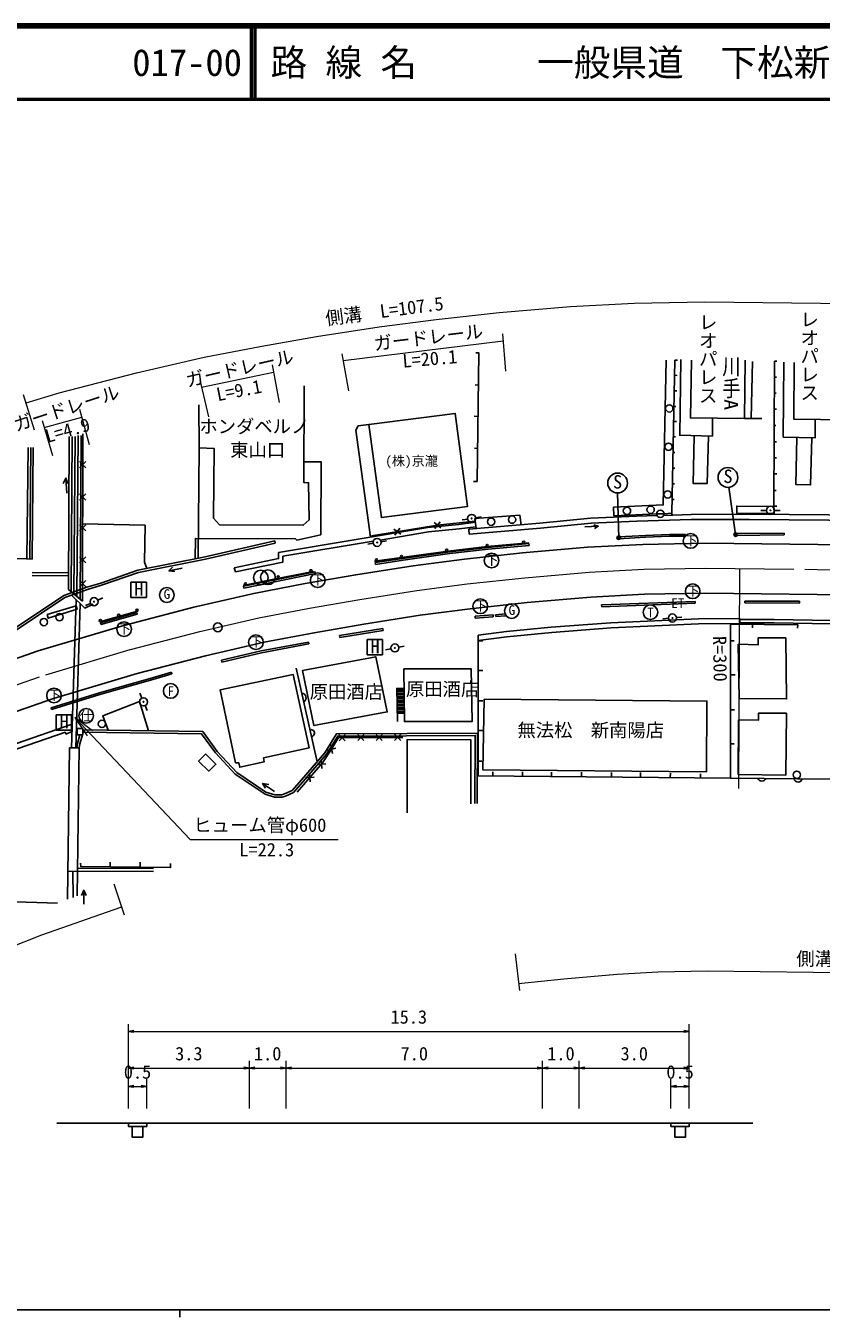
# Model space of a CAD drawing. Units: millimetres at full size, sheet at 1:1000, with parts at other scales. Extents: x 40000 to 54727036, y -209802000 to 380000.
# Drawn here: x 147001 to 255485, y 204000 to 380000 of the extents above; entities that cross this region are included whole.
import ezdxf
from ezdxf.enums import TextEntityAlignment as Align

# ---------------------------------------------------------------- set-up
doc = ezdxf.new("R2010")
doc.units = ezdxf.units.MM
doc.header["$LTSCALE"] = 1000
doc.linetypes.add('CHAIN', pattern=[18.5, 12, -1.5, 3.5, -1.5])
for name, color, linetype, lineweight in [('M-BGD', 7, 'Continuous', 25), ('M-BGD-EXST', 7, 'Continuous', 25), ('M-BMK', 2, 'CHAIN', 13), ('M-BMK-SRVR', 3, 'Continuous', 25), ('M-STR-HTXT', 7, 'Continuous', 13), ('M-STR-STRC', 7, 'Continuous', 25), ('M-TTL', 2, 'Continuous', 140), ('M-TTL-BAND', 7, 'Continuous', 25), ('M-TTL-LINE', 7, 'Continuous', 50)]:
    doc.layers.add(name, color=color, linetype=linetype, lineweight=lineweight)
doc.layers.add('M-BMK-HTXT', color=7, linetype='Continuous')
doc.layers.add('M-TTL-TXT', color=7, linetype='Continuous')
doc.styles.add('@ＭＳ ゴシック', font='')
doc.styles.add('ＭＳ ゴシック', font='')
doc.styles.get('@ＭＳ ゴシック').set_extended_font_data('@MS Gothic')
doc.styles.get('ＭＳ ゴシック').set_extended_font_data('MS Gothic')

# ---------------------------------------------------------------- blocks, each defined once
blk = doc.blocks.new('open_arrow')
at = {"color": 0, "linetype": 'Continuous', "lineweight": -2}
blk.add_lwpolyline([(7.5, 1.25), (0, 0), (7.5, -1.25)], dxfattribs=at)

msp = doc.modelspace()

# ---------------------------------------------------------------- hatches: boundary and pattern name
at = {"layer": 'M-BGD'}
for points in [[(248518, 313961, 1), (248618, 313961, 1)], [(207767, 312857, 1), (207866, 312872, 1)], [(194867, 309578, 1), (194966, 309596, 1)], [(156265, 301493, 1), (156357, 301534, 1)], [(235148, 299289, 1), (235247, 299298, 1)], [(197289, 295202, 1), (197387, 295220, 1)], [(163032, 287909, 1), (163071, 287817, 1)]]:
    msp.add_hatch(color=256, dxfattribs=at).paths.add_polyline_path(points)
at = {"layer": 'M-BGD-EXST'}
for points in [[(228121, 310223, 1), (227621, 310223, 1)], [(244066, 310670, 1), (243566, 310670, 1)]]:
    msp.add_hatch(color=256, dxfattribs=at).paths.add_polyline_path(points)

# ---------------------------------------------------------------- linework, layer by layer
at = {"layer": 'M-BGD'}
for p, q in [((235873, 334428), (235531, 334426)), ((246136, 334247), (245939, 326492)), ((249042, 314510), (249096, 334299)), ((249439, 334306), (249096, 334299)), ((208284, 331049), (208731, 331043)), ((235819, 332359), (235491, 332366)), ((249379, 332124), (249090, 332125)), ((235779, 330239), (235449, 330246)), ((249343, 329912), (249084, 329913)), ((235670, 328133), (235408, 328138)), ((249408, 327732), (249078, 327733)), ((208161, 326783), (208676, 326777)), ((235738, 326068), (235368, 326076)), ((245034, 326488), (247411, 326498)), ((152933, 324040), (152835, 303173)), ((153318, 324035), (153175, 302891)), ((153718, 324032), (153573, 302562)), ((154121, 324167), (153976, 302228)), ((154571, 324165), (154423, 301858)), ((154763, 324371), (154751, 301587)), ((235622, 323983), (235327, 323989)), ((249319, 325510), (249072, 325511)), ((147306, 322530), (147159, 307346)), ((147706, 322526), (147559, 307327)), ((148006, 322523), (147859, 307324)), ((170627, 322502), (170497, 307431)), ((208201, 322416), (208621, 322411)), ((249391, 323289), (249066, 323290)), ((154339, 319771), (155185, 320616)), ((154344, 320609), (155184, 319768)), ((235527, 321836), (235285, 321841)), ((249396, 321110), (249060, 321111)), ((235500, 319703), (235243, 319708)), ((249415, 318922), (249054, 318923)), ((152479, 318362), (152721, 317607)), ((208051, 317889), (208564, 317906)), ((235479, 317576), (235201, 317582)), ((154336, 315357), (155183, 316202)), ((154342, 316195), (155182, 315354)), ((235425, 315449), (235160, 315455)), ((249354, 316688), (249048, 316689)), ((227171, 314410), (227224, 313211)), ((233050, 313467), (227224, 313211)), ((233049, 313489), (234049, 313489)), ((235122, 313559), (235130, 313319)), ((248018, 313961), (247268, 313961)), ((249454, 314534), (249042, 314536)), ((249118, 313961), (249868, 313961)), ((154334, 311159), (155180, 312004)), ((154340, 311997), (155180, 311156)), ((198029, 311550), (197334, 310585)), ((203613, 311562), (202683, 312313)), ((202779, 311478), (203527, 312403)), ((207274, 312777), (206533, 312657)), ((208359, 312952), (209100, 313072)), ((225076, 311802), (224459, 312000)), ((180964, 309795), (181031, 309503)), ((195458, 309686), (196195, 309821)), ((197201, 311421), (198171, 310721)), ((207469, 310722), (207412, 311419)), ((227864, 310348), (227878, 310098)), ((236968, 310672), (236967, 310423)), ((243814, 310795), (250434, 310873)), ((243814, 310795), (243817, 310545)), ((243817, 310545), (250437, 310623)), ((250434, 310873), (250437, 310623)), ((194375, 309488), (193638, 309353)), ((215631, 309442), (215654, 309193)), ((154332, 306795), (155178, 307640)), ((154337, 307633), (155178, 306792)), ((194652, 306839), (194689, 306592)), ((147850, 305078), (152844, 305055)), ((147852, 305478), (152846, 305455)), ((166525, 305715), (167016, 306221)), ((175430, 306148), (175619, 305575)), ((176684, 303617), (186457, 305587)), ((176734, 303372), (186506, 305342)), ((186457, 305587), (186506, 305342)), ((152209, 302359), (155311, 303473)), ((152345, 302089), (155405, 303187)), ((152835, 303173), (154751, 301587)), ((154330, 303546), (155177, 304392)), ((154336, 304384), (155176, 303543)), ((176684, 303617), (176734, 303372)), ((145192, 297673), (152209, 302359)), ((145293, 297380), (152345, 302089)), ((153850, 301811), (153245, 281602)), ((154433, 301238), (153845, 281594)), ((155809, 301289), (155124, 300984)), ((156813, 301738), (157498, 302043)), ((225537, 301073), (238278, 301560)), ((225537, 301073), (225546, 300823)), ((225546, 300823), (238287, 301310)), ((238278, 301560), (238287, 301310)), ((245060, 301596), (245059, 301346)), ((245059, 301346), (252507, 301328)), ((245060, 301596), (252508, 301578)), ((252508, 301578), (252507, 301328)), ((157185, 298631), (162142, 300056)), ((157220, 298799), (162217, 300221)), ((157254, 298391), (162211, 299816)), ((162142, 300056), (162211, 299816)), ((208270, 299519), (210746, 299718)), ((208270, 299519), (208290, 299270)), ((208290, 299270), (210766, 299468)), ((210746, 299718), (210766, 299468)), ((211074, 299744), (212413, 299851)), ((211074, 299744), (211094, 299495)), ((211094, 299495), (212432, 299602)), ((212413, 299851), (212432, 299602)), ((234649, 299249), (233902, 299188)), ((235746, 299338), (236493, 299399)), ((244373, 299229), (244378, 298529)), ((157185, 298631), (157254, 298391)), ((189785, 296901), (195691, 297848)), ((189824, 296654), (195730, 297601)), ((195691, 297848), (195730, 297601)), ((246127, 297945), (246131, 298414)), ((185552, 296003), (185597, 295757)), ((189785, 296901), (189824, 296654)), ((209341, 296188), (208707, 296188)), ((243628, 296201), (243098, 296200)), ((196798, 295109), (196061, 294969)), ((197878, 295313), (198615, 295453)), ((173698, 293537), (173755, 293293)), ((183856, 292432), (186721, 279684)), ((166851, 291907), (166921, 291667)), ((209340, 292155), (208706, 292156)), ((243755, 291560), (243101, 291559)), ((162835, 288369), (162540, 289058)), ((197606, 289568), (198590, 289568)), ((197612, 289318), (198593, 289318)), ((197618, 289068), (198596, 289068)), ((197624, 288818), (198599, 288818)), ((150452, 287040), (150527, 286801)), ((163268, 287357), (163563, 286668)), ((197630, 288568), (198602, 288568)), ((197637, 288318), (198605, 288318)), ((197643, 288068), (198608, 288068)), ((197649, 287818), (198611, 287818)), ((197655, 287568), (198615, 287568)), ((197661, 287318), (198618, 287318)), ((197667, 287068), (198621, 287068)), ((209355, 288017), (208704, 288017)), ((197674, 286818), (198624, 286818)), ((197680, 286568), (198627, 286568)), ((197686, 286318), (198630, 286318)), ((243676, 286772), (243105, 286772)), ((190565, 282565), (189715, 283407)), ((189727, 282566), (190564, 283411)), ((193114, 282577), (192264, 283419)), ((192276, 282578), (193113, 283423)), ((195620, 282588), (194770, 283430)), ((194782, 282589), (195619, 283434)), ((198146, 282600), (197296, 283442)), ((197307, 282601), (198145, 283445)), ((209288, 283977), (208703, 283977)), ((152665, 260956), (152948, 281606)), ((154298, 281587), (152948, 281606)), ((188597, 281995), (188835, 280830)), ((243599, 282155), (243108, 282154)), ((154022, 261447), (154298, 281587)), ((187282, 279958), (187364, 278772)), ((188131, 281299), (189303, 281538)), ((185698, 278139), (185780, 276953)), ((186728, 279329), (187921, 279411)), ((209198, 279797), (208701, 279797)), ((210707, 278327), (210702, 277758)), ((214744, 278325), (214739, 277723)), ((218720, 278285), (218715, 277689)), ((222808, 278293), (222802, 277653)), ((226871, 278230), (226866, 277619)), ((230840, 278213), (230834, 277584)), ((234911, 278126), (234906, 277549)), ((179297, 276734), (180146, 276613)), ((185144, 277510), (186337, 277593)), ((239032, 278047), (239027, 277514)), ((158506, 266022), (158499, 265361)), ((162587, 266035), (162579, 265315)), ((152718, 264782), (164410, 264757)), ((153414, 264780), (153468, 261189)), ((154073, 265179), (164411, 265157)), ((154906, 262184), (154587, 261491)), ((151240, 230453), (246174, 230453))]:
    msp.add_line(p, q, dxfattribs=at)
for points in [[(208564, 317906), (208786, 335432), (208393, 335432)], [(234331, 334450), (233945, 314708), (227171, 314410)], [(235531, 334426), (235122, 313559), (234049, 313511)], [(236320, 334516), (236196, 324196), (240643, 324075), (240665, 326528)], [(237799, 334444), (237641, 326556), (245034, 326488), (245124, 334444)], [(250407, 334176), (250299, 323959), (254646, 323838), (254685, 326365)], [(251804, 334134), (251748, 326410), (259022, 326297), (259163, 333993)], [(170578, 328345), (170627, 322502), (172681, 322402), (172597, 312901), (173437, 312004), (184831, 311935), (185663, 312661), (185579, 317727), (184937, 317747), (184988, 330949)], [(194030, 310308), (192024, 324890), (192350, 325467), (193767, 325662)], [(238160, 324142), (238014, 317635), (239934, 317635), (240110, 324089)], [(252154, 323908), (252034, 317465), (254027, 317431), (254207, 323850)], [(170106, 307353), (170144, 310130), (183772, 310069), (183977, 309919), (187228, 310633), (187285, 320586), (184948, 320595)], [(152587, 316286), (152479, 318362), (152114, 317607)], [(208418, 311502), (208254, 312832), (214380, 313320), (214552, 312005)], [(261971, 313301), (245658, 313431), (237759, 313400), (234005, 313284)], [(154756, 312121), (163258, 311942), (163198, 306922), (163505, 306036)], [(208315, 312334), (206041, 312035), (201828, 311608), (181473, 308214), (181473, 307397), (175430, 306148)], [(194173, 310502), (197818, 311094), (203150, 311936), (208297, 312484)], [(208388, 311739), (206110, 311439), (201907, 311013), (195354, 309920)], [(233107, 313256), (230312, 313169), (224041, 312911), (217127, 312216), (207412, 311419)], [(261971, 312601), (245657, 312731), (237771, 312700), (230337, 312470), (224091, 312213), (217191, 311519), (207469, 310722)], [(223238, 311725), (225076, 311802), (224570, 311505)], [(155311, 303473), (157217, 304040), (162273, 305790), (171447, 307621), (180964, 309795)], [(194395, 309760), (182073, 307705), (182073, 306908), (175619, 305575)], [(227864, 310348), (231517, 310548), (234785, 310687), (236968, 310672)], [(227878, 310098), (231529, 310299), (234789, 310437), (236967, 310423)], [(155405, 303187), (157309, 303754), (162351, 305500), (171510, 307328), (181031, 309503)], [(194572, 307019), (204598, 308392), (209945, 309026), (215602, 309547)], [(194652, 306839), (198431, 307409), (204816, 308314), (210033, 308921), (215631, 309442)], [(194689, 306592), (198467, 307162), (204848, 308066), (210059, 308672), (215654, 309193)], [(108167, 307586), (147082, 307348), (147859, 307324)], [(168347, 306105), (166525, 305715), (167320, 305643)], [(176634, 303706), (181057, 304642), (186242, 305643)], [(153255, 302395), (155035, 300647), (156185, 301198)], [(208707, 296953), (212545, 297442), (218677, 298023), (226791, 298652), (238745, 299189), (244373, 299229)], [(208707, 296953), (208700, 277775), (243111, 277479), (243096, 298437), (252281, 298369), (252274, 297891)], [(208707, 296247), (212622, 296747), (218737, 297326), (226834, 297954), (238763, 298489), (244378, 298529)], [(244377, 298640), (249062, 298631), (264651, 298345), (264654, 298808), (249066, 299081), (244374, 299090)], [(173698, 293537), (179099, 294811), (185552, 296003)], [(173755, 293293), (179150, 294566), (185597, 295757)], [(150452, 287040), (157038, 289106), (164264, 291156), (166851, 291907)], [(150527, 286801), (157110, 288866), (164332, 290915), (166921, 291667)], [(197714, 285197), (197603, 289694), (198588, 289706)], [(158225, 283982), (157500, 285954), (162496, 287907), (163740, 283905)], [(131774, 277056), (137272, 278912), (145736, 282174), (153341, 284805)], [(132430, 276539), (137510, 278254), (145976, 281517), (152394, 283737)], [(152394, 283737), (152482, 283473), (153311, 283809)], [(153945, 281592), (154038, 282198), (154381, 283389)], [(154298, 281587), (154380, 282123), (154746, 283389)], [(208549, 273997), (208597, 283587), (189378, 283506), (187785, 280921), (184606, 277226), (183315, 275766), (182297, 275306), (181934, 275178), (180953, 275178), (179757, 275554), (175766, 278231), (173097, 281107), (171124, 283800), (154774, 284031)], [(208249, 273998), (208296, 283286), (189546, 283207), (188028, 280743), (184832, 277029), (183497, 275519), (182409, 275028), (181986, 274878), (180907, 274878), (179626, 275281), (175570, 278001), (172865, 280916), (170970, 283503), (154774, 283731)], [(183998, 275553), (187480, 279550), (188715, 281418), (189649, 282983), (198439, 283022)], [(199010, 272719), (199012, 282716), (207678, 282704), (207681, 273956)], [(171570, 280785), (170572, 279788), (171955, 278421), (172924, 279361), (171535, 280751)], [(180911, 275663), (179297, 276734), (179708, 276119)], [(243111, 277479), (256862, 277310), (262868, 277131)], [(154455, 265874), (154489, 265406), (166752, 265267), (166756, 265843)], [(135962, 254315), (136871, 257430), (137391, 257378), (138663, 258780), (139962, 259740), (141936, 260441), (144248, 260649), (151339, 260415)], [(154928, 260303), (154906, 262184), (155225, 261480)], [(160993, 230453), (160993, 229996), (162243, 229996)], [(161506, 229996), (161506, 228555), (162243, 228555)], [(163493, 230453), (163493, 229996), (162243, 229996)], [(162980, 229996), (162980, 228555), (162243, 228555)], [(234993, 230453), (234993, 229996), (236243, 229996)], [(235506, 229996), (235506, 228555), (236243, 228555)], [(237493, 230453), (237493, 229996), (236243, 229996)], [(236980, 229996), (236980, 228555), (236243, 228555)]]:
    msp.add_lwpolyline(points, dxfattribs=at)
for points in [[(193767, 325665), (205575, 327181), (207252, 314503), (195513, 312987)], [(249073, 313539), (243966, 313594), (243978, 314547), (249042, 314510)], [(149930, 299784), (150072, 299261), (153999, 300480), (153857, 300928)], [(244173, 295745), (246887, 295627), (246870, 296587), (250645, 296587), (250763, 288264), (244291, 288298)], [(184754, 292143), (194722, 294002), (196290, 286502), (186291, 284635)], [(198554, 292380), (198644, 285170), (207900, 285188), (207746, 292346)], [(175617, 279550), (176057, 279550), (176176, 278956), (179492, 279681), (179409, 280228), (185640, 281585), (183467, 291578), (173508, 289488)], [(209530, 288244), (209328, 278614), (239856, 278344), (239896, 287978)], [(244209, 285420), (246933, 285358), (246951, 286330), (250732, 286300), (250670, 277880), (244150, 277963)], [(154774, 284239), (154774, 283389), (154024, 283389), (154024, 284239)]]:
    msp.add_lwpolyline(points, close=True, dxfattribs=at)
for centre, radius in [((234771, 327859), 500), ((234653, 322636), 500), ((234545, 316131), 500), ((207816, 312864), 550), ((228995, 313903), 500), ((232222, 314056), 500), ((233549, 313489), 500), ((248568, 313961), 550), ((248568, 313961), 50), ((207816, 312864), 50), ((210460, 312417), 500), ((213322, 312696), 500), ((194916, 309587), 550), ((214910, 309634), 150), ((194916, 309587), 50), ((204406, 308517), 150), ((209929, 309175), 150), ((194836, 307207), 150), ((198237, 307672), 150), ((181427, 304866), 150), ((185890, 305728), 150), ((176963, 303929), 150), ((156311, 301513), 550), ((156311, 301513), 50), ((149472, 298740), 500), ((151603, 299414), 500), ((159677, 299654), 150), ((162176, 300365), 150), ((235197, 299293), 550), ((235197, 299293), 50), ((157179, 298943), 150), ((197338, 295211), 550), ((197338, 295211), 50), ((163051, 287863), 550), ((163051, 287863), 50), ((157385, 284855), 500), ((252154, 277926), 500)]:
    msp.add_circle(centre, radius, dxfattribs=at)
for centre, radius, start, end in [((184569, 288409), 657, 299.11843, 86.20796), ((185885, 283600), 486, 277.60474, 107.72165), ((247389, 277627), 564, 200.11972, 338.47311), ((252339, 277500), 574, 192.81805, 345.77479)]:
    msp.add_arc(centre, radius, start, end, dxfattribs=at)
at = {"layer": 'M-BGD-EXST'}
for p, q in [((243816, 310670), (242887, 317105)), ((227871, 310223), (227697, 316338)), ((163440, 304184), (161340, 304184)), ((161340, 304184), (161340, 302084)), ((163440, 302084), (163440, 304184)), ((161340, 302084), (163440, 302084)), ((195653, 296352), (193553, 296352)), ((193553, 296352), (193553, 294252)), ((195653, 294252), (195653, 296352)), ((193553, 294252), (195653, 294252)), ((153250, 286096), (151150, 286096)), ((151150, 286096), (151150, 283996)), ((153250, 283996), (153250, 286096)), ((151150, 283996), (153250, 283996))]:
    msp.add_line(p, q, dxfattribs=at)
for centre, radius in [((227715, 317688), 1350), ((242767, 318450), 1350), ((227871, 310223), 250), ((237681, 309791), 1000), ((243816, 310670), 250), ((210528, 307126), 1000), ((179048, 304806), 1000), ((180024, 304836), 1000), ((186813, 304439), 1000), ((166236, 302426), 1000), ((237955, 302927), 1000), ((208993, 300892), 1000), ((213286, 300241), 1000), ((232197, 300082), 1000), ((160413, 297770), 1000), ((178393, 295992), 1000), ((150846, 288731), 1000), ((166769, 289351), 1000), ((155238, 285967), 1000)]:
    msp.add_circle(centre, radius, dxfattribs=at)
at = {"layer": 'M-BMK'}
msp.add_lwpolyline([(81464, 259248), (88805, 263915), (99447, 270044), (109972, 275433), (118373, 279365), (127176, 283208), (137547, 287309), (149719, 291560), (161296, 295003), (170716, 297456), (178790, 299307), (185714, 300634), (192567, 301821), (200327, 303043), (207218, 303929), (215066, 304778), (223835, 305540), (231276, 305930), (239756, 306089), (254993, 305913), (278993, 305665)], dxfattribs=at)
at = {"layer": 'M-BMK-SRVR'}
msp.add_circle((173187, 298023), 600, dxfattribs=at)
at = {"layer": 'M-STR-HTXT'}
for p, q in [((212030, 338023), (212408, 332935)), ((190273, 334379), (212102, 337055)), ((190115, 335281), (190992, 330266)), ((170979, 330736), (180799, 332779)), ((180609, 333794), (181571, 328645)), ((170750, 331734), (171907, 326695)), ((148196, 324879), (146690, 329719)), ((155695, 322887), (154370, 327729)), ((149219, 326225), (150622, 321435)), ((149501, 325263), (154659, 326674)), ((244344, 306036), (244189, 276045)), ((159009, 263040), (160399, 258840)), ((213741, 253519), (214327, 248533)), ((160993, 232453), (160993, 243953)), ((160993, 242953), (237493, 242953)), ((237493, 232453), (237493, 243953)), ((160993, 232453), (160993, 238953)), ((160993, 237953), (177493, 237953)), ((177493, 232453), (177493, 238953)), ((177493, 232453), (177493, 238953)), ((177493, 237953), (182493, 237953)), ((182493, 232453), (182493, 238953)), ((182493, 232453), (182493, 238953)), ((182493, 237953), (217493, 237953)), ((217493, 232453), (217493, 238953)), ((217493, 232453), (217493, 238953)), ((217493, 237953), (222493, 237953)), ((222493, 232453), (222493, 238953)), ((222493, 232453), (222493, 238953)), ((222493, 237953), (237493, 237953)), ((237493, 232453), (237493, 238953)), ((160993, 232453), (160993, 236453)), ((163493, 232453), (163493, 236453)), ((234993, 232453), (234993, 236453)), ((237493, 232453), (237493, 236453)), ((160993, 235453), (163493, 235453)), ((234993, 235453), (237493, 235453))]:
    msp.add_line(p, q, dxfattribs=at)
for points in [[(147029, 328631), (151545, 329974), (162084, 332719), (171315, 334835), (179201, 336347), (186648, 337636), (195188, 338981), (202951, 339979), (211541, 340908), (221313, 341758), (229986, 342212), (239625, 342393), (255391, 342211), (262348, 342139)], [(153697, 285753), (169407, 269103), (189606, 269103)], [(102034, 232866), (106055, 235422), (115356, 240778), (124622, 245523), (132093, 249020), (139964, 252455), (149165, 256094), (159961, 259865), (160051, 259892)], [(214218, 249466), (220397, 250134), (227648, 250764), (233228, 251057), (239955, 251183), (254393, 251016), (278463, 250767), (307606, 250506), (317232, 250389)]]:
    msp.add_lwpolyline(points, dxfattribs=at)
at = {"layer": 'M-STR-STRC'}
for points in [[(79402, 262461), (86886, 267017), (97723, 273121), (108476, 278487), (116972, 282463), (125870, 286347), (136361, 290496), (148674, 294797), (160382, 298278), (169907, 300759), (178090, 302635), (185104, 303979), (192013, 305175), (199845, 306409), (206819, 307305), (214736, 308162), (223598, 308932), (231155, 309328), (239744, 309489), (255031, 309313), (279026, 309065), (308222, 308803), (313212, 308742)], [(83300, 256386), (90566, 261006), (101072, 267056), (111467, 272380), (119774, 276266), (128482, 280068), (138733, 284122), (150765, 288324), (162209, 291727), (171524, 294153), (179490, 295980), (186324, 297289), (193122, 298466), (200808, 299677), (207618, 300552), (215396, 301394), (224071, 302148), (231397, 302531), (239769, 302689), (254956, 302513), (278961, 302265), (308150, 302003), (313202, 301942)]]:
    msp.add_lwpolyline(points, dxfattribs=at)
at = {"layer": 'M-TTL'}
msp.add_line((680000, 380000), (40000, 380000), dxfattribs=at)
at = {"layer": 'M-TTL-BAND'}
for p, q in [((40000, 205000), (579000, 205000)), ((168000, 205000), (168000, 204000))]:
    msp.add_line(p, q, dxfattribs=at)
at = {"layer": 'M-TTL-LINE'}
for p, q in [((177750, 380000), (177750, 370000)), ((178250, 380000), (178250, 370000)), ((40000, 370000), (680000, 370000))]:
    msp.add_line(p, q, dxfattribs=at)

# ---------------------------------------------------------------- block references
at = {"layer": 'M-STR-HTXT'}
for p, xscale, yscale, rotation in [((153697, 285753), 400, 400, 313.3), ((237493, 242953), 100, 100, 180), ((177493, 237953), 100, 100, 180), ((182493, 237953), 100, 100, 180), ((217493, 237953), 100, 100, 180), ((222493, 237953), 100, 100, 180), ((237493, 237953), 100, 100, 180), ((163493, 235453), 100, 100, 180), ((237493, 235453), 100, 100, 180)]:
    msp.add_blockref('open_arrow', p, dxfattribs=dict(at, xscale=xscale, yscale=yscale, rotation=rotation))
at = {"layer": 'M-STR-HTXT', "xscale": 100, "yscale": 100}
for p in [(160993, 242953), (160993, 237953), (177493, 237953), (182493, 237953), (217493, 237953), (222493, 237953), (160993, 235453), (234993, 235453)]:
    msp.add_blockref('open_arrow', p, dxfattribs=at)

# ---------------------------------------------------------------- texts
at = {"layer": 'M-BGD', "style": 'ＭＳ ゴシック'}
msp.add_text('ET', height=1320, dxfattribs=at).set_placement((235033, 300264), align=Align.BOTTOM_LEFT)
at = {"layer": 'M-BGD-EXST', "style": 'ＭＳ ゴシック'}
for p in [(227060, 316396), (242111, 317157)]:
    msp.add_text('S', height=1833, rotation=358.508, dxfattribs=at).set_placement(p, align=Align.BOTTOM_LEFT)
for s, height, p in [('下', 1320, (236829, 308803)), ('下', 1320, (209675, 306139)), ('下', 1320, (185961, 303452)), ('H', 1833, (161793, 301776)), ('G', 1320, (165797, 301499)), ('下', 1320, (237103, 301940)), ('下', 1320, (208140, 299905)), ('G', 1320, (212847, 299313)), ('下', 1320, (159560, 296782)), ('下', 1320, (177541, 295005)), ('H', 1833, (194006, 293944)), ('下', 1320, (149994, 287743)), ('H', 1833, (151603, 283688))]:
    msp.add_text(s, height=height, dxfattribs=at).set_placement(p, align=Align.BOTTOM_LEFT)
for s, p in [('T', (232207, 300054)), ('F', (166780, 289323)), ('仕', (155248, 285939))]:
    msp.add_text(s, height=1320, dxfattribs=at).set_placement(p, align=Align.MIDDLE_CENTER)
at = {"layer": 'M-BMK-HTXT', "style": '@ＭＳ ゴシック'}
for p in [(238577, 340879), (252416, 341257)]:
    msp.add_text('レオパレス', height=1833, rotation=270, dxfattribs=at).set_placement(p, align=Align.BOTTOM_LEFT)
at = {"layer": 'M-BMK-HTXT', "style": '@ＭＳ ゴシック', "width": 1.2}
msp.add_text('川手A', height=1833, rotation=270, dxfattribs=at).set_placement((241741, 335117), align=Align.BOTTOM_LEFT)
at = {"layer": 'M-BMK-HTXT', "style": 'ＭＳ ゴシック'}
for s, height, p in [('ホンダベルノ', 1833, (170668, 323947)), ('東山口', 1833, (174872, 320735)), ('(株)京瀧', 1320, (196027, 319642)), ('原田酒店', 1833, (185714, 287780)), ('原田酒店', 1833, (198850, 288149)), ('無法松  新南陽店', 1833, (214056, 282543))]:
    msp.add_text(s, height=height, dxfattribs=at).set_placement(p, align=Align.BOTTOM_LEFT)
at = {"layer": 'M-STR-HTXT', "style": 'ＭＳ ゴシック'}
for s, rotation, p in [('側溝  L=107.5', 7.394, (188053, 338658)), ('ガードレール', 6.766, (194631, 335212)), ('ガードレール', 12.962, (169188, 330215)), ('L=20.1', 4.865, (198502, 332855)), ('L=9.1', 11.06, (173292, 328290)), ('ガードレール', 17.967, (145852, 324177)), ('L=4.9', 16.066, (150108, 322617)), ('R=300', 271.109, (240165, 296818)), ('側溝  L=108.8', 359.859, (252094, 251391))]:
    msp.add_text(s, height=1833, rotation=rotation, dxfattribs=at).set_placement(p, align=Align.BOTTOM_LEFT)
for s, p in [('ヒューム管φ600', (169856, 269603)), ('L=22.3', (176122, 266248)), ('15.3', (196743, 243453)), ('3.3', (167368, 238453)), ('1.0', (178118, 238453)), ('7.0', (198118, 238453)), ('1.0', (218118, 238453)), ('3.0', (228118, 238453)), ('0.5', (160368, 235953)), ('0.5', (234368, 235953))]:
    msp.add_text(s, height=1833, dxfattribs=at).set_placement(p, align=Align.BOTTOM_LEFT)
at = {"layer": 'M-TTL-TXT', "style": 'ＭＳ ゴシック'}
for s, p in [('017-00', (161521, 375000)), ('路 線 名', (180380, 375000)), ('一般県道\u3000下松新南陽線', (216734, 375000))]:
    msp.add_text(s, height=3666, dxfattribs=at).set_placement(p, align=Align.MIDDLE_LEFT)

doc.saveas('drawing.dxf')
